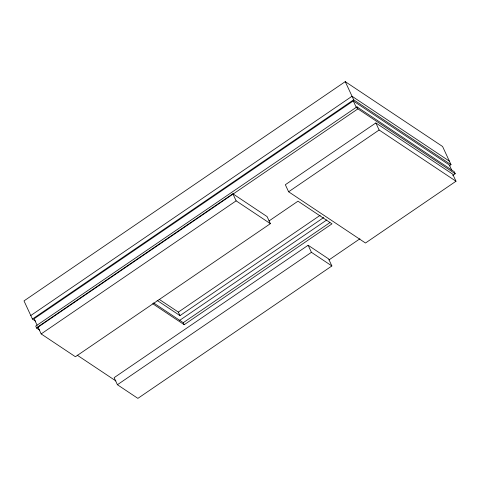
<?xml version="1.0" encoding="UTF-8"?>
<svg xmlns="http://www.w3.org/2000/svg" width="480" height="480" viewBox="0 0 480 480"><rect width="100%" height="100%" fill="white"/><g stroke="black" fill="none" stroke-linecap="round" stroke-linejoin="round"><path stroke-width="0.72" d="M449.154 165.93L451.014 164.658L442.584 146.496L345.246 81.63L24 300.894L32.43 319.056L35.55 321.132M30.792 315.522L352.038 96.258L449.37 161.13M32.43 319.056L353.676 99.792L451.014 164.658M451.728 170.088L449.34 164.952L353.268 100.92L34.104 318.762L37.08 325.182M452.754 175.428L455.226 173.742L454.29 171.726L356.952 106.854L35.712 326.118L36.648 328.134L39.768 330.216M37.89 326.856L232.854 193.782L267.102 216.606L270.384 223.668L75.414 356.742L41.166 333.918L37.89 326.856L38.208 327.072M36.648 328.134L357.894 108.87L455.226 173.742M41.166 333.918L236.136 200.85L270.384 223.668M375.852 122.946L285.336 184.722L288.618 191.79L365.484 243.018L456 181.236L452.724 174.174L375.852 122.946L379.128 130.008L456 181.236M288.618 191.79L379.128 130.008M268.932 221.016L298.002 201.174L331.998 223.836L184.2 324.714L152.676 303.702M159.18 299.328L178.344 312.102L320.184 215.292M157.11 300.39L179.988 315.63L323.682 217.554M179.76 320.298L326.802 219.936M153.594 302.922L183.264 322.692L329.826 222.66M308.136 245.256L114.132 377.67L117.414 384.732L137.874 398.37L331.878 265.956L328.596 258.894L308.136 245.256L311.418 252.318L331.878 265.956M117.414 384.732L311.418 252.318M328.956 259.926L359.904 238.8M77.202 355.164L115.89 380.946M345.246 81.63L353.676 99.792M356.952 106.854L357.894 108.87M353.268 100.92L356.544 107.982M232.854 193.782L236.136 200.85M178.344 312.102L179.988 315.63M183.264 322.692L184.2 324.714"/></g></svg>
